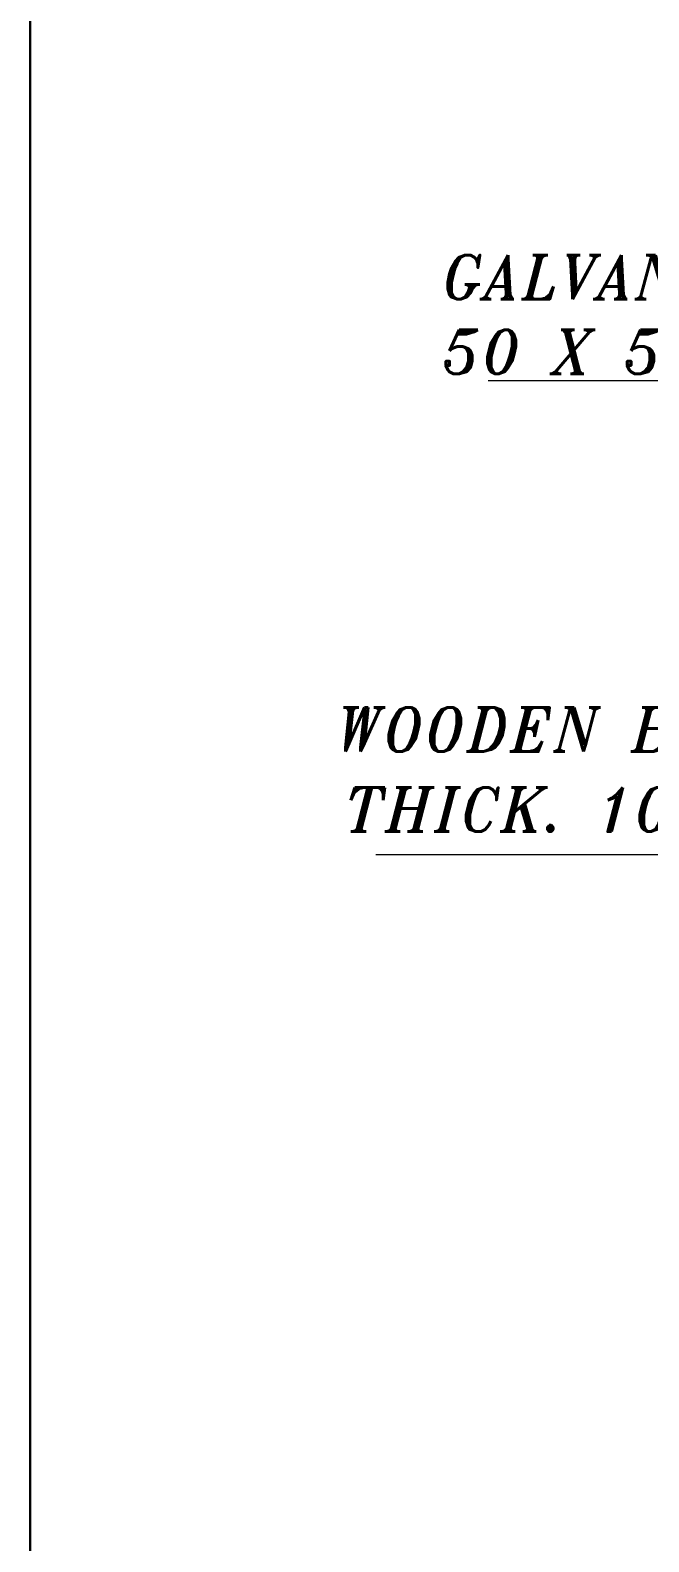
# Model space of a CAD drawing. Extents: x 594 to 813, y 174 to 240.
# Drawn here: x 621.441 to 622.821, y 224.081 to 227.453 of the extents above; entities that cross this region are included whole.
import ezdxf

# ---------------------------------------------------------------- set-up
doc = ezdxf.new("R2010")
doc.units = 0
doc.header["$MEASUREMENT"] = 0
doc.layers.get('0').update_dxf_attribs({"linetype": 'CONTINUOUS', "lineweight": 30})
doc.layers.add('AC.REF(S). PIPING', color=3, linetype='CONTINUOUS', lineweight=30)
doc.layers.add('text', color=72, linetype='CONTINUOUS', lineweight=15)
doc.styles.add('ROMANC', font='italict.shx')

# ---------------------------------------------------------------- blocks, each defined once
blk = doc.blocks.new('A$C5DD3573E')
at = {"color": 7}
blk.add_line((-36441.501, -27.438), (-36441.501, -24087.558), dxfattribs=at)
at = {"layer": 'text'}
for p, q in [((-33864.92, -4532.664), (-35597.048, -4532.664)), ((-33815.267, -5406.394), (-35804.045, -5406.394))]:
    blk.add_line(p, q, dxfattribs=at)
at = {"layer": 'text', "color": 3, "style": 'ROMANC'}
for s, p in [('GALVANIZED SHEET ANGLE', (-35681.871, -4382.08)), ('50 X 50 x 3 m.m', (-35681.871, -4519.874)), ('WOODEN BLOCK 50 m.m', (-35880.87, -5216.349)), ('THICK. 10 m.m DEPTH', (-35864.008, -5363.801))]:
    blk.add_text(s, height=81.29339, dxfattribs=at).set_placement(p)

msp = doc.modelspace()

# ---------------------------------------------------------------- block references
at = {"layer": 'AC.REF(S). PIPING', "linetype": 'Continuous', "xscale": 0.0012099999999862, "yscale": 0.0012099999999862, "zscale": 0.0012099999999862}
msp.add_blockref('A$C5DD3573E', (665.5351, 232.1557), dxfattribs=at)

doc.saveas('drawing.dxf')
